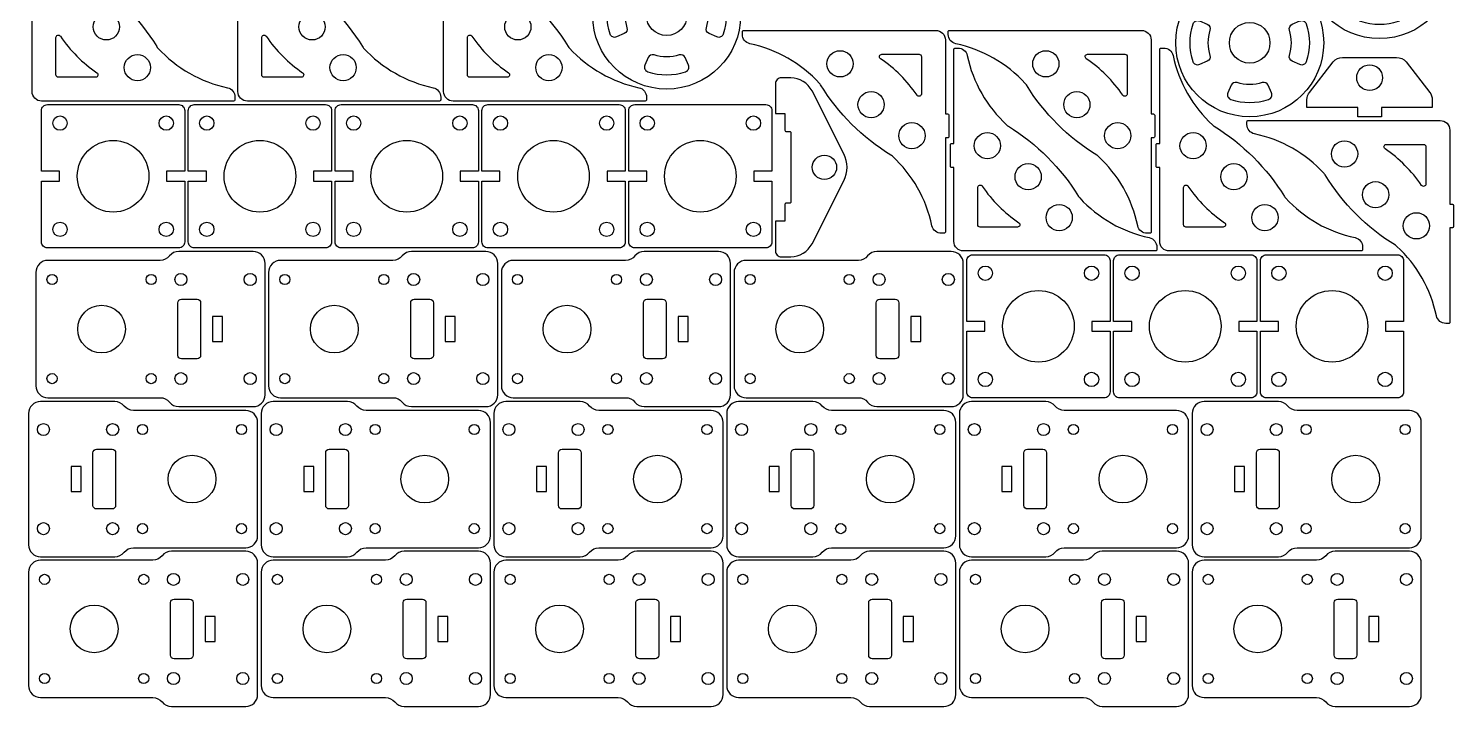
# Model space of a CAD drawing. Extents: x 6326 to 7521, y 12198 to 13815.
# Drawn here: x 6326 to 7520, y 12198 to 12766 of the extents above; entities that cross this region are included whole.
import ezdxf

# ---------------------------------------------------------------- set-up
doc = ezdxf.new("R2010")
doc.units = 0

# ---------------------------------------------------------------- blocks, each defined once
blk = doc.blocks.new('Part', base_point=(-137, -65))
at = {"layer": '1'}
for points in [[(55, 47.5, 0.414214), (45, 57.5), (-49.1, 57.5, -0.227735), (-56.9, 61.2, 0.227735), (-64.7, 65), (-127, 65, 0.414214), (-137, 55), (-137, -55, 0.414214), (-127, -65), (-64.7, -65, 0.227735), (-56.9, -61.3, -0.227735), (-49.1, -57.5), (45, -57.5, 0.414214), (55, -47.5)], [(-64, 22), (-64, -22, -0.414214), (-67, -25), (-80, -25, -0.414214), (-83, -22), (-83, 22, -0.414214), (-80, 25), (-67, 25, -0.414214)]]:
    blk.add_lwpolyline(points, format="xyb", close=True, dxfattribs=at)
blk.add_lwpolyline([(-93, 10.5), (-101.4, 10.5), (-101.4, -10.5), (-93, -10.5)], close=True, dxfattribs=at)
for centre, radius in [((-124.5, 41.5), 5.05), ((-66.5, 41.5), 5.05), ((-41.5, 41.5), 4.25), ((41.5, 41.5), 4.25), ((0, 0), 20), ((-124.5, -41.5), 5.05), ((-66.5, -41.5), 5.05), ((-41.5, -41.5), 4.25), ((41.5, -41.5), 4.25)]:
    blk.add_circle(centre, radius, dxfattribs=at)
blk = doc.blocks.new('Part756909301', base_point=(-137, -65))
at = {"layer": '1'}
for points in [[(55, 47.5, 0.414214), (45, 57.5), (-49.1, 57.5, -0.227735), (-56.9, 61.2, 0.227735), (-64.7, 65), (-127, 65, 0.414214), (-137, 55), (-137, -55, 0.414214), (-127, -65), (-64.7, -65, 0.227735), (-56.9, -61.3, -0.227735), (-49.1, -57.5), (45, -57.5, 0.414214), (55, -47.5)], [(-64, 22), (-64, -22, -0.414214), (-67, -25), (-80, -25, -0.414214), (-83, -22), (-83, 22, -0.414214), (-80, 25), (-67, 25, -0.414214)]]:
    blk.add_lwpolyline(points, format="xyb", close=True, dxfattribs=at)
blk.add_lwpolyline([(-93, 10.5), (-101.4, 10.5), (-101.4, -10.5), (-93, -10.5)], close=True, dxfattribs=at)
for centre, radius in [((-124.5, 41.5), 5.05), ((-66.5, 41.5), 5.05), ((-41.5, 41.5), 4.25), ((41.5, 41.5), 4.25), ((0, 0), 20), ((-124.5, -41.5), 5.05), ((-66.5, -41.5), 5.05), ((-41.5, -41.5), 4.25), ((41.5, -41.5), 4.25)]:
    blk.add_circle(centre, radius, dxfattribs=at)
blk = doc.blocks.new('Part1842228939', base_point=(-137, -65))
at = {"layer": '1'}
for points in [[(55, 47.5, 0.414214), (45, 57.5), (-49.1, 57.5, -0.227735), (-56.9, 61.2, 0.227735), (-64.7, 65), (-127, 65, 0.414214), (-137, 55), (-137, -55, 0.414214), (-127, -65), (-64.7, -65, 0.227735), (-56.9, -61.3, -0.227735), (-49.1, -57.5), (45, -57.5, 0.414214), (55, -47.5)], [(-64, 22), (-64, -22, -0.414214), (-67, -25), (-80, -25, -0.414214), (-83, -22), (-83, 22, -0.414214), (-80, 25), (-67, 25, -0.414214)]]:
    blk.add_lwpolyline(points, format="xyb", close=True, dxfattribs=at)
blk.add_lwpolyline([(-93, 10.5), (-101.4, 10.5), (-101.4, -10.5), (-93, -10.5)], close=True, dxfattribs=at)
for centre, radius in [((-124.5, 41.5), 5.05), ((-66.5, 41.5), 5.05), ((-41.5, 41.5), 4.25), ((41.5, 41.5), 4.25), ((0, 0), 20), ((-124.5, -41.5), 5.05), ((-66.5, -41.5), 5.05), ((-41.5, -41.5), 4.25), ((41.5, -41.5), 4.25)]:
    blk.add_circle(centre, radius, dxfattribs=at)
blk = doc.blocks.new('Part1267210747', base_point=(-137, -65))
at = {"layer": '1'}
for points in [[(55, 47.5, 0.414214), (45, 57.5), (-49.1, 57.5, -0.227735), (-56.9, 61.2, 0.227735), (-64.7, 65), (-127, 65, 0.414214), (-137, 55), (-137, -55, 0.414214), (-127, -65), (-64.7, -65, 0.227735), (-56.9, -61.3, -0.227735), (-49.1, -57.5), (45, -57.5, 0.414214), (55, -47.5)], [(-64, 22), (-64, -22, -0.414214), (-67, -25), (-80, -25, -0.414214), (-83, -22), (-83, 22, -0.414214), (-80, 25), (-67, 25, -0.414214)]]:
    blk.add_lwpolyline(points, format="xyb", close=True, dxfattribs=at)
blk.add_lwpolyline([(-93, 10.5), (-101.4, 10.5), (-101.4, -10.5), (-93, -10.5)], close=True, dxfattribs=at)
for centre, radius in [((-124.5, 41.5), 5.05), ((-66.5, 41.5), 5.05), ((-41.5, 41.5), 4.25), ((41.5, 41.5), 4.25), ((0, 0), 20), ((-124.5, -41.5), 5.05), ((-66.5, -41.5), 5.05), ((-41.5, -41.5), 4.25), ((41.5, -41.5), 4.25)]:
    blk.add_circle(centre, radius, dxfattribs=at)
blk = doc.blocks.new('Part1525855214', base_point=(-137, -65))
at = {"layer": '1'}
for points in [[(55, 47.5, 0.414214), (45, 57.5), (-49.1, 57.5, -0.227735), (-56.9, 61.2, 0.227735), (-64.7, 65), (-127, 65, 0.414214), (-137, 55), (-137, -55, 0.414214), (-127, -65), (-64.7, -65, 0.227735), (-56.9, -61.3, -0.227735), (-49.1, -57.5), (45, -57.5, 0.414214), (55, -47.5)], [(-64, 22), (-64, -22, -0.414214), (-67, -25), (-80, -25, -0.414214), (-83, -22), (-83, 22, -0.414214), (-80, 25), (-67, 25, -0.414214)]]:
    blk.add_lwpolyline(points, format="xyb", close=True, dxfattribs=at)
blk.add_lwpolyline([(-93, 10.5), (-101.4, 10.5), (-101.4, -10.5), (-93, -10.5)], close=True, dxfattribs=at)
for centre, radius in [((-124.5, 41.5), 5.05), ((-66.5, 41.5), 5.05), ((-41.5, 41.5), 4.25), ((41.5, 41.5), 4.25), ((0, 0), 20), ((-124.5, -41.5), 5.05), ((-66.5, -41.5), 5.05), ((-41.5, -41.5), 4.25), ((41.5, -41.5), 4.25)]:
    blk.add_circle(centre, radius, dxfattribs=at)
blk = doc.blocks.new('Part50118571', base_point=(-137, -65))
at = {"layer": '1'}
for points in [[(55, 47.5, 0.414214), (45, 57.5), (-49.1, 57.5, -0.227735), (-56.9, 61.2, 0.227735), (-64.7, 65), (-127, 65, 0.414214), (-137, 55), (-137, -55, 0.414214), (-127, -65), (-64.7, -65, 0.227735), (-56.9, -61.3, -0.227735), (-49.1, -57.5), (45, -57.5, 0.414214), (55, -47.5)], [(-64, 22), (-64, -22, -0.414214), (-67, -25), (-80, -25, -0.414214), (-83, -22), (-83, 22, -0.414214), (-80, 25), (-67, 25, -0.414214)]]:
    blk.add_lwpolyline(points, format="xyb", close=True, dxfattribs=at)
blk.add_lwpolyline([(-93, 10.5), (-101.4, 10.5), (-101.4, -10.5), (-93, -10.5)], close=True, dxfattribs=at)
for centre, radius in [((-124.5, 41.5), 5.05), ((-66.5, 41.5), 5.05), ((-41.5, 41.5), 4.25), ((41.5, 41.5), 4.25), ((0, 0), 20), ((-124.5, -41.5), 5.05), ((-66.5, -41.5), 5.05), ((-41.5, -41.5), 4.25), ((41.5, -41.5), 4.25)]:
    blk.add_circle(centre, radius, dxfattribs=at)
blk = doc.blocks.new('Part401081384', base_point=(-137, -65))
at = {"layer": '1'}
for points in [[(55, 47.5, 0.414214), (45, 57.5), (-49.1, 57.5, -0.227735), (-56.9, 61.2, 0.227735), (-64.7, 65), (-127, 65, 0.414214), (-137, 55), (-137, -55, 0.414214), (-127, -65), (-64.7, -65, 0.227735), (-56.9, -61.3, -0.227735), (-49.1, -57.5), (45, -57.5, 0.414214), (55, -47.5)], [(-64, 22), (-64, -22, -0.414214), (-67, -25), (-80, -25, -0.414214), (-83, -22), (-83, 22, -0.414214), (-80, 25), (-67, 25, -0.414214)]]:
    blk.add_lwpolyline(points, format="xyb", close=True, dxfattribs=at)
blk.add_lwpolyline([(-93, 10.5), (-101.4, 10.5), (-101.4, -10.5), (-93, -10.5)], close=True, dxfattribs=at)
for centre, radius in [((-124.5, 41.5), 5.05), ((-66.5, 41.5), 5.05), ((-41.5, 41.5), 4.25), ((41.5, 41.5), 4.25), ((0, 0), 20), ((-124.5, -41.5), 5.05), ((-66.5, -41.5), 5.05), ((-41.5, -41.5), 4.25), ((41.5, -41.5), 4.25)]:
    blk.add_circle(centre, radius, dxfattribs=at)
blk = doc.blocks.new('Part400397319', base_point=(-137, -65))
at = {"layer": '1'}
for points in [[(55, 47.5, 0.414214), (45, 57.5), (-49.1, 57.5, -0.227735), (-56.9, 61.2, 0.227735), (-64.7, 65), (-127, 65, 0.414214), (-137, 55), (-137, -55, 0.414214), (-127, -65), (-64.7, -65, 0.227735), (-56.9, -61.3, -0.227735), (-49.1, -57.5), (45, -57.5, 0.414214), (55, -47.5)], [(-64, 22), (-64, -22, -0.414214), (-67, -25), (-80, -25, -0.414214), (-83, -22), (-83, 22, -0.414214), (-80, 25), (-67, 25, -0.414214)]]:
    blk.add_lwpolyline(points, format="xyb", close=True, dxfattribs=at)
blk.add_lwpolyline([(-93, 10.5), (-101.4, 10.5), (-101.4, -10.5), (-93, -10.5)], close=True, dxfattribs=at)
for centre, radius in [((-124.5, 41.5), 5.05), ((-66.5, 41.5), 5.05), ((-41.5, 41.5), 4.25), ((41.5, 41.5), 4.25), ((0, 0), 20), ((-124.5, -41.5), 5.05), ((-66.5, -41.5), 5.05), ((-41.5, -41.5), 4.25), ((41.5, -41.5), 4.25)]:
    blk.add_circle(centre, radius, dxfattribs=at)
blk = doc.blocks.new('Part258274817', base_point=(-137, -65))
at = {"layer": '1'}
for points in [[(55, 47.5, 0.414214), (45, 57.5), (-49.1, 57.5, -0.227735), (-56.9, 61.2, 0.227735), (-64.7, 65), (-127, 65, 0.414214), (-137, 55), (-137, -55, 0.414214), (-127, -65), (-64.7, -65, 0.227735), (-56.9, -61.3, -0.227735), (-49.1, -57.5), (45, -57.5, 0.414214), (55, -47.5)], [(-64, 22), (-64, -22, -0.414214), (-67, -25), (-80, -25, -0.414214), (-83, -22), (-83, 22, -0.414214), (-80, 25), (-67, 25, -0.414214)]]:
    blk.add_lwpolyline(points, format="xyb", close=True, dxfattribs=at)
blk.add_lwpolyline([(-93, 10.5), (-101.4, 10.5), (-101.4, -10.5), (-93, -10.5)], close=True, dxfattribs=at)
for centre, radius in [((-124.5, 41.5), 5.05), ((-66.5, 41.5), 5.05), ((-41.5, 41.5), 4.25), ((41.5, 41.5), 4.25), ((0, 0), 20), ((-124.5, -41.5), 5.05), ((-66.5, -41.5), 5.05), ((-41.5, -41.5), 4.25), ((41.5, -41.5), 4.25)]:
    blk.add_circle(centre, radius, dxfattribs=at)
blk = doc.blocks.new('Part1486399180', base_point=(-137, -65))
at = {"layer": '1'}
for points in [[(55, 47.5, 0.414214), (45, 57.5), (-49.1, 57.5, -0.227735), (-56.9, 61.2, 0.227735), (-64.7, 65), (-127, 65, 0.414214), (-137, 55), (-137, -55, 0.414214), (-127, -65), (-64.7, -65, 0.227735), (-56.9, -61.3, -0.227735), (-49.1, -57.5), (45, -57.5, 0.414214), (55, -47.5)], [(-64, 22), (-64, -22, -0.414214), (-67, -25), (-80, -25, -0.414214), (-83, -22), (-83, 22, -0.414214), (-80, 25), (-67, 25, -0.414214)]]:
    blk.add_lwpolyline(points, format="xyb", close=True, dxfattribs=at)
blk.add_lwpolyline([(-93, 10.5), (-101.4, 10.5), (-101.4, -10.5), (-93, -10.5)], close=True, dxfattribs=at)
for centre, radius in [((-124.5, 41.5), 5.05), ((-66.5, 41.5), 5.05), ((-41.5, 41.5), 4.25), ((41.5, 41.5), 4.25), ((0, 0), 20), ((-124.5, -41.5), 5.05), ((-66.5, -41.5), 5.05), ((-41.5, -41.5), 4.25), ((41.5, -41.5), 4.25)]:
    blk.add_circle(centre, radius, dxfattribs=at)
blk = doc.blocks.new('Part1901020609', base_point=(-137, -65))
at = {"layer": '1'}
for points in [[(55, 47.5, 0.414214), (45, 57.5), (-49.1, 57.5, -0.227735), (-56.9, 61.2, 0.227735), (-64.7, 65), (-127, 65, 0.414214), (-137, 55), (-137, -55, 0.414214), (-127, -65), (-64.7, -65, 0.227735), (-56.9, -61.3, -0.227735), (-49.1, -57.5), (45, -57.5, 0.414214), (55, -47.5)], [(-64, 22), (-64, -22, -0.414214), (-67, -25), (-80, -25, -0.414214), (-83, -22), (-83, 22, -0.414214), (-80, 25), (-67, 25, -0.414214)]]:
    blk.add_lwpolyline(points, format="xyb", close=True, dxfattribs=at)
blk.add_lwpolyline([(-93, 10.5), (-101.4, 10.5), (-101.4, -10.5), (-93, -10.5)], close=True, dxfattribs=at)
for centre, radius in [((-124.5, 41.5), 5.05), ((-66.5, 41.5), 5.05), ((-41.5, 41.5), 4.25), ((41.5, 41.5), 4.25), ((0, 0), 20), ((-124.5, -41.5), 5.05), ((-66.5, -41.5), 5.05), ((-41.5, -41.5), 4.25), ((41.5, -41.5), 4.25)]:
    blk.add_circle(centre, radius, dxfattribs=at)
blk = doc.blocks.new('Part991964249', base_point=(-137, -65))
at = {"layer": '1'}
for points in [[(55, 47.5, 0.414214), (45, 57.5), (-49.1, 57.5, -0.227735), (-56.9, 61.2, 0.227735), (-64.7, 65), (-127, 65, 0.414214), (-137, 55), (-137, -55, 0.414214), (-127, -65), (-64.7, -65, 0.227735), (-56.9, -61.3, -0.227735), (-49.1, -57.5), (45, -57.5, 0.414214), (55, -47.5)], [(-64, 22), (-64, -22, -0.414214), (-67, -25), (-80, -25, -0.414214), (-83, -22), (-83, 22, -0.414214), (-80, 25), (-67, 25, -0.414214)]]:
    blk.add_lwpolyline(points, format="xyb", close=True, dxfattribs=at)
blk.add_lwpolyline([(-93, 10.5), (-101.4, 10.5), (-101.4, -10.5), (-93, -10.5)], close=True, dxfattribs=at)
for centre, radius in [((-124.5, 41.5), 5.05), ((-66.5, 41.5), 5.05), ((-41.5, 41.5), 4.25), ((41.5, 41.5), 4.25), ((0, 0), 20), ((-124.5, -41.5), 5.05), ((-66.5, -41.5), 5.05), ((-41.5, -41.5), 4.25), ((41.5, -41.5), 4.25)]:
    blk.add_circle(centre, radius, dxfattribs=at)
blk = doc.blocks.new('Part2129721034', base_point=(-137, -65))
at = {"layer": '1'}
for points in [[(55, 47.5, 0.414214), (45, 57.5), (-49.1, 57.5, -0.227735), (-56.9, 61.2, 0.227735), (-64.7, 65), (-127, 65, 0.414214), (-137, 55), (-137, -55, 0.414214), (-127, -65), (-64.7, -65, 0.227735), (-56.9, -61.3, -0.227735), (-49.1, -57.5), (45, -57.5, 0.414214), (55, -47.5)], [(-64, 22), (-64, -22, -0.414214), (-67, -25), (-80, -25, -0.414214), (-83, -22), (-83, 22, -0.414214), (-80, 25), (-67, 25, -0.414214)]]:
    blk.add_lwpolyline(points, format="xyb", close=True, dxfattribs=at)
blk.add_lwpolyline([(-93, 10.5), (-101.4, 10.5), (-101.4, -10.5), (-93, -10.5)], close=True, dxfattribs=at)
for centre, radius in [((-124.5, 41.5), 5.05), ((-66.5, 41.5), 5.05), ((-41.5, 41.5), 4.25), ((41.5, 41.5), 4.25), ((0, 0), 20), ((-124.5, -41.5), 5.05), ((-66.5, -41.5), 5.05), ((-41.5, -41.5), 4.25), ((41.5, -41.5), 4.25)]:
    blk.add_circle(centre, radius, dxfattribs=at)
blk = doc.blocks.new('Part1213038070', base_point=(-137, -65))
at = {"layer": '1'}
for points in [[(55, 47.5, 0.414214), (45, 57.5), (-49.1, 57.5, -0.227735), (-56.9, 61.2, 0.227735), (-64.7, 65), (-127, 65, 0.414214), (-137, 55), (-137, -55, 0.414214), (-127, -65), (-64.7, -65, 0.227735), (-56.9, -61.3, -0.227735), (-49.1, -57.5), (45, -57.5, 0.414214), (55, -47.5)], [(-64, 22), (-64, -22, -0.414214), (-67, -25), (-80, -25, -0.414214), (-83, -22), (-83, 22, -0.414214), (-80, 25), (-67, 25, -0.414214)]]:
    blk.add_lwpolyline(points, format="xyb", close=True, dxfattribs=at)
blk.add_lwpolyline([(-93, 10.5), (-101.4, 10.5), (-101.4, -10.5), (-93, -10.5)], close=True, dxfattribs=at)
for centre, radius in [((-124.5, 41.5), 5.05), ((-66.5, 41.5), 5.05), ((-41.5, 41.5), 4.25), ((41.5, 41.5), 4.25), ((0, 0), 20), ((-124.5, -41.5), 5.05), ((-66.5, -41.5), 5.05), ((-41.5, -41.5), 4.25), ((41.5, -41.5), 4.25)]:
    blk.add_circle(centre, radius, dxfattribs=at)
blk = doc.blocks.new('Part171119573', base_point=(-137, -65))
at = {"layer": '1'}
for points in [[(55, 47.5, 0.414214), (45, 57.5), (-49.1, 57.5, -0.227735), (-56.9, 61.2, 0.227735), (-64.7, 65), (-127, 65, 0.414214), (-137, 55), (-137, -55, 0.414214), (-127, -65), (-64.7, -65, 0.227735), (-56.9, -61.3, -0.227735), (-49.1, -57.5), (45, -57.5, 0.414214), (55, -47.5)], [(-64, 22), (-64, -22, -0.414214), (-67, -25), (-80, -25, -0.414214), (-83, -22), (-83, 22, -0.414214), (-80, 25), (-67, 25, -0.414214)]]:
    blk.add_lwpolyline(points, format="xyb", close=True, dxfattribs=at)
blk.add_lwpolyline([(-93, 10.5), (-101.4, 10.5), (-101.4, -10.5), (-93, -10.5)], close=True, dxfattribs=at)
for centre, radius in [((-124.5, 41.5), 5.05), ((-66.5, 41.5), 5.05), ((-41.5, 41.5), 4.25), ((41.5, 41.5), 4.25), ((0, 0), 20), ((-124.5, -41.5), 5.05), ((-66.5, -41.5), 5.05), ((-41.5, -41.5), 4.25), ((41.5, -41.5), 4.25)]:
    blk.add_circle(centre, radius, dxfattribs=at)
blk = doc.blocks.new('Part1474935597', base_point=(-137, -65))
at = {"layer": '1'}
for points in [[(55, 47.5, 0.414214), (45, 57.5), (-49.1, 57.5, -0.227735), (-56.9, 61.2, 0.227735), (-64.7, 65), (-127, 65, 0.414214), (-137, 55), (-137, -55, 0.414214), (-127, -65), (-64.7, -65, 0.227735), (-56.9, -61.3, -0.227735), (-49.1, -57.5), (45, -57.5, 0.414214), (55, -47.5)], [(-64, 22), (-64, -22, -0.414214), (-67, -25), (-80, -25, -0.414214), (-83, -22), (-83, 22, -0.414214), (-80, 25), (-67, 25, -0.414214)]]:
    blk.add_lwpolyline(points, format="xyb", close=True, dxfattribs=at)
blk.add_lwpolyline([(-93, 10.5), (-101.4, 10.5), (-101.4, -10.5), (-93, -10.5)], close=True, dxfattribs=at)
for centre, radius in [((-124.5, 41.5), 5.05), ((-66.5, 41.5), 5.05), ((-41.5, 41.5), 4.25), ((41.5, 41.5), 4.25), ((0, 0), 20), ((-124.5, -41.5), 5.05), ((-66.5, -41.5), 5.05), ((-41.5, -41.5), 4.25), ((41.5, -41.5), 4.25)]:
    blk.add_circle(centre, radius, dxfattribs=at)
blk = doc.blocks.new('Part159949288', base_point=(-60, -60))
at = {"layer": '1'}
blk.add_lwpolyline([(60, 55), (60, 4.15), (44.85, 4.15), (44.85, -4.15), (60, -4.15), (60, -55, -0.4142136), (55, -60), (-55, -60, -0.4142136), (-60, -55), (-60, -4.15), (-44.85, -4.15), (-44.85, 4.15), (-60, 4.15), (-60, 55, -0.4142136), (-55, 60), (55, 60, -0.4142136)], format="xyb", close=True, dxfattribs=at)
for centre, radius in [((-44.5, 44.5), 6), ((44.5, 44.5), 6), ((0, 0), 30), ((-44.5, -44.5), 6), ((44.5, -44.5), 6)]:
    blk.add_circle(centre, radius, dxfattribs=at)
blk = doc.blocks.new('Part2054114700', base_point=(-60, -60))
at = {"layer": '1'}
blk.add_lwpolyline([(60, 55), (60, 4.15), (44.85, 4.15), (44.85, -4.15), (60, -4.15), (60, -55, -0.4142136), (55, -60), (-55, -60, -0.4142136), (-60, -55), (-60, -4.15), (-44.85, -4.15), (-44.85, 4.15), (-60, 4.15), (-60, 55, -0.4142136), (-55, 60), (55, 60, -0.4142136)], format="xyb", close=True, dxfattribs=at)
for centre, radius in [((-44.5, 44.5), 6), ((44.5, 44.5), 6), ((0, 0), 30), ((-44.5, -44.5), 6), ((44.5, -44.5), 6)]:
    blk.add_circle(centre, radius, dxfattribs=at)
blk = doc.blocks.new('Part546666947', base_point=(-60, -60))
at = {"layer": '1'}
blk.add_lwpolyline([(60, 55), (60, 4.15), (44.85, 4.15), (44.85, -4.15), (60, -4.15), (60, -55, -0.4142136), (55, -60), (-55, -60, -0.4142136), (-60, -55), (-60, -4.15), (-44.85, -4.15), (-44.85, 4.15), (-60, 4.15), (-60, 55, -0.4142136), (-55, 60), (55, 60, -0.4142136)], format="xyb", close=True, dxfattribs=at)
for centre, radius in [((-44.5, 44.5), 6), ((44.5, 44.5), 6), ((0, 0), 30), ((-44.5, -44.5), 6), ((44.5, -44.5), 6)]:
    blk.add_circle(centre, radius, dxfattribs=at)
blk = doc.blocks.new('Part1124049284', base_point=(0, -170))
at = {"layer": '1'}
for points in [[(170, -1), (170, -3.3, -0.354321), (163.7, -11.2, 0.156244), (105.4, -44.4, 0.047519), (104.5, -45.6, -0.117141), (45.6, -104.5, 0.047519), (44.4, -105.4, 0.156244), (11.2, -163.7, -0.354321), (3.3, -170), (1, -170, -0.414214), (0, -169), (0, -8, -0.414214), (8, 0), (70, 0), (70, 2, -0.414214), (71, 3), (89, 3, -0.414214), (90, 2), (90, 0), (169, 0, -0.414214)], [(54.3, -23.7, 0.093715), (23.7, -54.3, -0.737989), (20, -53.2), (20, -22, -0.414214), (22, -20), (53.2, -20, -0.737989)]]:
    blk.add_lwpolyline(points, format="xyb", close=True, dxfattribs=at)
for centre in [(88.2, -28), (62.2, -62.2), (28, -88.2)]:
    blk.add_circle(centre, 11, dxfattribs=at)
blk = doc.blocks.new('Part1571868671', base_point=(0, -170))
at = {"layer": '1'}
for points in [[(170, -1), (170, -3.3, -0.354321), (163.7, -11.2, 0.156244), (105.4, -44.4, 0.047519), (104.5, -45.6, -0.117141), (45.6, -104.5, 0.047519), (44.4, -105.4, 0.156244), (11.2, -163.7, -0.354321), (3.3, -170), (1, -170, -0.414214), (0, -169), (0, -8, -0.414214), (8, 0), (70, 0), (70, 2, -0.414214), (71, 3), (89, 3, -0.414214), (90, 2), (90, 0), (169, 0, -0.414214)], [(54.3, -23.7, 0.093715), (23.7, -54.3, -0.737989), (20, -53.2), (20, -22, -0.414214), (22, -20), (53.2, -20, -0.737989)]]:
    blk.add_lwpolyline(points, format="xyb", close=True, dxfattribs=at)
for centre in [(88.2, -28), (62.2, -62.2), (28, -88.2)]:
    blk.add_circle(centre, 11, dxfattribs=at)
blk = doc.blocks.new('Part1523094018', base_point=(0, -170))
at = {"layer": '1'}
for points in [[(170, -1), (170, -3.3, -0.354321), (163.7, -11.2, 0.156244), (105.4, -44.4, 0.047519), (104.5, -45.6, -0.117141), (45.6, -104.5, 0.047519), (44.4, -105.4, 0.156244), (11.2, -163.7, -0.354321), (3.3, -170), (1, -170, -0.414214), (0, -169), (0, -8, -0.414214), (8, 0), (70, 0), (70, 2, -0.414214), (71, 3), (89, 3, -0.414214), (90, 2), (90, 0), (169, 0, -0.414214)], [(54.3, -23.7, 0.093715), (23.7, -54.3, -0.737989), (20, -53.2), (20, -22, -0.414214), (22, -20), (53.2, -20, -0.737989)]]:
    blk.add_lwpolyline(points, format="xyb", close=True, dxfattribs=at)
for centre in [(88.2, -28), (62.2, -62.2), (28, -88.2)]:
    blk.add_circle(centre, 11, dxfattribs=at)
blk = doc.blocks.new('Part1382988696', base_point=(0, -170))
at = {"layer": '1'}
for points in [[(170, -1), (170, -3.3, -0.354321), (163.7, -11.2, 0.156244), (105.4, -44.4, 0.047519), (104.5, -45.6, -0.117141), (45.6, -104.5, 0.047519), (44.4, -105.4, 0.156244), (11.2, -163.7, -0.354321), (3.3, -170), (1, -170, -0.414214), (0, -169), (0, -8, -0.414214), (8, 0), (70, 0), (70, 2, -0.414214), (71, 3), (89, 3, -0.414214), (90, 2), (90, 0), (169, 0, -0.414214)], [(54.3, -23.7, 0.093715), (23.7, -54.3, -0.737989), (20, -53.2), (20, -22, -0.414214), (22, -20), (53.2, -20, -0.737989)]]:
    blk.add_lwpolyline(points, format="xyb", close=True, dxfattribs=at)
for centre in [(88.2, -28), (62.2, -62.2), (28, -88.2)]:
    blk.add_circle(centre, 11, dxfattribs=at)
blk = doc.blocks.new('Part2142507007', base_point=(0, -170))
at = {"layer": '1'}
for points in [[(170, -1), (170, -3.3, -0.354321), (163.7, -11.2, 0.156244), (105.4, -44.4, 0.047519), (104.5, -45.6, -0.117141), (45.6, -104.5, 0.047519), (44.4, -105.4, 0.156244), (11.2, -163.7, -0.354321), (3.3, -170), (1, -170, -0.414214), (0, -169), (0, -8, -0.414214), (8, 0), (70, 0), (70, 2, -0.414214), (71, 3), (89, 3, -0.414214), (90, 2), (90, 0), (169, 0, -0.414214)], [(54.3, -23.7, 0.093715), (23.7, -54.3, -0.737989), (20, -53.2), (20, -22, -0.414214), (22, -20), (53.2, -20, -0.737989)]]:
    blk.add_lwpolyline(points, format="xyb", close=True, dxfattribs=at)
for centre in [(88.2, -28), (62.2, -62.2), (28, -88.2)]:
    blk.add_circle(centre, 11, dxfattribs=at)
blk = doc.blocks.new('Part2045810816', base_point=(-75, 0))
at = {"layer": '1'}
blk.add_lwpolyline([(75, 12.7, 0.282556), (64, 30.6), (11.3, 57.3, 0.239048), (-11.3, 57.3), (-64, 30.6, 0.282556), (-75, 12.7), (-75, 5, 0.414214), (-70, 0), (-45, 0), (-45, 7.9), (-31, 7.9, 0.414214), (-30, 8.9), (-30, 11.9, -0.414214), (-29, 12.9), (29, 12.9, -0.414214), (30, 11.9), (30, 8.9, 0.414214), (31, 7.9), (45, 7.9), (45, 0), (70, 0, 0.414214), (75, 5)], format="xyb", close=True, dxfattribs=at)
blk.add_circle((0, 41), 10.2, dxfattribs=at)
blk = doc.blocks.new('Part286706458', base_point=(-60, -60))
at = {"layer": '1'}
blk.add_lwpolyline([(60, 55), (60, 4.15), (44.85, 4.15), (44.85, -4.15), (60, -4.15), (60, -55, -0.4142136), (55, -60), (-55, -60, -0.4142136), (-60, -55), (-60, -4.15), (-44.85, -4.15), (-44.85, 4.15), (-60, 4.15), (-60, 55, -0.4142136), (-55, 60), (55, 60, -0.4142136)], format="xyb", close=True, dxfattribs=at)
for centre, radius in [((-44.5, 44.5), 6), ((44.5, 44.5), 6), ((0, 0), 30), ((-44.5, -44.5), 6), ((44.5, -44.5), 6)]:
    blk.add_circle(centre, radius, dxfattribs=at)
blk = doc.blocks.new('Part1536144337', base_point=(-60, -60))
at = {"layer": '1'}
blk.add_lwpolyline([(60, 55), (60, 4.15), (44.85, 4.15), (44.85, -4.15), (60, -4.15), (60, -55, -0.4142136), (55, -60), (-55, -60, -0.4142136), (-60, -55), (-60, -4.15), (-44.85, -4.15), (-44.85, 4.15), (-60, 4.15), (-60, 55, -0.4142136), (-55, 60), (55, 60, -0.4142136)], format="xyb", close=True, dxfattribs=at)
for centre, radius in [((-44.5, 44.5), 6), ((44.5, 44.5), 6), ((0, 0), 30), ((-44.5, -44.5), 6), ((44.5, -44.5), 6)]:
    blk.add_circle(centre, radius, dxfattribs=at)
blk = doc.blocks.new('Part859503299', base_point=(-60, -60))
at = {"layer": '1'}
blk.add_lwpolyline([(60, 55), (60, 4.15), (44.85, 4.15), (44.85, -4.15), (60, -4.15), (60, -55, -0.4142136), (55, -60), (-55, -60, -0.4142136), (-60, -55), (-60, -4.15), (-44.85, -4.15), (-44.85, 4.15), (-60, 4.15), (-60, 55, -0.4142136), (-55, 60), (55, 60, -0.4142136)], format="xyb", close=True, dxfattribs=at)
for centre, radius in [((-44.5, 44.5), 6), ((44.5, 44.5), 6), ((0, 0), 30), ((-44.5, -44.5), 6), ((44.5, -44.5), 6)]:
    blk.add_circle(centre, radius, dxfattribs=at)
blk = doc.blocks.new('Part1744291366', base_point=(-60, -60))
at = {"layer": '1'}
blk.add_lwpolyline([(60, 55), (60, 4.15), (44.85, 4.15), (44.85, -4.15), (60, -4.15), (60, -55, -0.4142136), (55, -60), (-55, -60, -0.4142136), (-60, -55), (-60, -4.15), (-44.85, -4.15), (-44.85, 4.15), (-60, 4.15), (-60, 55, -0.4142136), (-55, 60), (55, 60, -0.4142136)], format="xyb", close=True, dxfattribs=at)
for centre, radius in [((-44.5, 44.5), 6), ((44.5, 44.5), 6), ((0, 0), 30), ((-44.5, -44.5), 6), ((44.5, -44.5), 6)]:
    blk.add_circle(centre, radius, dxfattribs=at)
blk = doc.blocks.new('Part601125076', base_point=(-60, -60))
at = {"layer": '1'}
blk.add_lwpolyline([(60, 55), (60, 4.15), (44.85, 4.15), (44.85, -4.15), (60, -4.15), (60, -55, -0.4142136), (55, -60), (-55, -60, -0.4142136), (-60, -55), (-60, -4.15), (-44.85, -4.15), (-44.85, 4.15), (-60, 4.15), (-60, 55, -0.4142136), (-55, 60), (55, 60, -0.4142136)], format="xyb", close=True, dxfattribs=at)
for centre, radius in [((-44.5, 44.5), 6), ((44.5, 44.5), 6), ((0, 0), 30), ((-44.5, -44.5), 6), ((44.5, -44.5), 6)]:
    blk.add_circle(centre, radius, dxfattribs=at)
blk = doc.blocks.new('Part714622448', base_point=(-52.5, -28.9))
at = {"layer": '1'}
blk.add_lwpolyline([(52.5, -14.4), (52.5, -21), (10, -21), (10, -28.9), (-10, -28.9), (-10, -21), (-52.5, -21), (-52.5, -14.4, -0.167337), (-50.4, -8.3), (-30.5, 17.2, -0.230874), (-22.6, 21), (22.6, 21, -0.230874), (30.5, 17.2), (50.4, -8.3, -0.167337)], format="xyb", close=True, dxfattribs=at)
blk.add_circle((0, 4), 10.8, dxfattribs=at)
blk = doc.blocks.new('Part2084574624', base_point=(-62, -62))
at = {"layer": '1'}
for points in [[(18.3, 42), (15.5, 35.6, -0.384431), (10.6, 33.3, 0.155624), (-10.6, 33.3, -0.384431), (-15.5, 35.6), (-18.3, 42, -0.439951), (-15.9, 47.4, -0.163663), (15.9, 47.4, -0.439951)], [(-33.3, 10.6, 0.155624), (-33.3, -10.6, -0.384431), (-35.6, -15.5), (-42, -18.3, -0.439951), (-47.4, -15.9, -0.163663), (-47.4, 15.9, -0.439951), (-42, 18.3), (-35.6, 15.5, -0.384431)], [(47.4, 15.9, -0.163663), (47.4, -15.9, -0.439951), (42, -18.3), (35.6, -15.5, -0.384431), (33.3, -10.6, 0.155624), (33.3, 10.6, -0.384431), (35.6, 15.5), (42, 18.3, -0.439951)], [(18.3, -42), (15.5, -35.6, 0.384431), (10.6, -33.3, -0.155624), (-10.6, -33.3, 0.384431), (-15.5, -35.6), (-18.3, -42, 0.439951), (-15.9, -47.4, 0.163663), (15.9, -47.4, 0.439951)]]:
    blk.add_lwpolyline(points, format="xyb", close=True, dxfattribs=at)
for radius in [62, 17]:
    blk.add_circle((0, 0), radius, dxfattribs=at)
blk = doc.blocks.new('Part762277925', base_point=(-62, -62))
at = {"layer": '1'}
for points in [[(18.3, 42), (15.5, 35.6, -0.384431), (10.6, 33.3, 0.155624), (-10.6, 33.3, -0.384431), (-15.5, 35.6), (-18.3, 42, -0.439951), (-15.9, 47.4, -0.163663), (15.9, 47.4, -0.439951)], [(-33.3, 10.6, 0.155624), (-33.3, -10.6, -0.384431), (-35.6, -15.5), (-42, -18.3, -0.439951), (-47.4, -15.9, -0.163663), (-47.4, 15.9, -0.439951), (-42, 18.3), (-35.6, 15.5, -0.384431)], [(47.4, 15.9, -0.163663), (47.4, -15.9, -0.439951), (42, -18.3), (35.6, -15.5, -0.384431), (33.3, -10.6, 0.155624), (33.3, 10.6, -0.384431), (35.6, 15.5), (42, 18.3, -0.439951)], [(18.3, -42), (15.5, -35.6, 0.384431), (10.6, -33.3, -0.155624), (-10.6, -33.3, 0.384431), (-15.5, -35.6), (-18.3, -42, 0.439951), (-15.9, -47.4, 0.163663), (15.9, -47.4, 0.439951)]]:
    blk.add_lwpolyline(points, format="xyb", close=True, dxfattribs=at)
for radius in [62, 17]:
    blk.add_circle((0, 0), radius, dxfattribs=at)
blk = doc.blocks.new('Part1183458693', base_point=(0, -170))
at = {"layer": '1'}
for points in [[(170, -1), (170, -3.3, -0.354321), (163.7, -11.2, 0.156244), (105.4, -44.4, 0.047519), (104.5, -45.6, -0.117141), (45.6, -104.5, 0.047519), (44.4, -105.4, 0.156244), (11.2, -163.7, -0.354321), (3.3, -170), (1, -170, -0.414214), (0, -169), (0, -8, -0.414214), (8, 0), (70, 0), (70, 2, -0.414214), (71, 3), (89, 3, -0.414214), (90, 2), (90, 0), (169, 0, -0.414214)], [(54.3, -23.7, 0.093715), (23.7, -54.3, -0.737989), (20, -53.2), (20, -22, -0.414214), (22, -20), (53.2, -20, -0.737989)]]:
    blk.add_lwpolyline(points, format="xyb", close=True, dxfattribs=at)
for centre in [(88.2, -28), (62.2, -62.2), (28, -88.2)]:
    blk.add_circle(centre, 11, dxfattribs=at)
blk = doc.blocks.new('Part1335491661', base_point=(0, -170))
at = {"layer": '1'}
for points in [[(170, -1), (170, -3.3, -0.354321), (163.7, -11.2, 0.156244), (105.4, -44.4, 0.047519), (104.5, -45.6, -0.117141), (45.6, -104.5, 0.047519), (44.4, -105.4, 0.156244), (11.2, -163.7, -0.354321), (3.3, -170), (1, -170, -0.414214), (0, -169), (0, -8, -0.414214), (8, 0), (70, 0), (70, 2, -0.414214), (71, 3), (89, 3, -0.414214), (90, 2), (90, 0), (169, 0, -0.414214)], [(54.3, -23.7, 0.093715), (23.7, -54.3, -0.737989), (20, -53.2), (20, -22, -0.414214), (22, -20), (53.2, -20, -0.737989)]]:
    blk.add_lwpolyline(points, format="xyb", close=True, dxfattribs=at)
for centre in [(88.2, -28), (62.2, -62.2), (28, -88.2)]:
    blk.add_circle(centre, 11, dxfattribs=at)
blk = doc.blocks.new('Part1498179086', base_point=(0, -170))
at = {"layer": '1'}
for points in [[(170, -1), (170, -3.3, -0.354321), (163.7, -11.2, 0.156244), (105.4, -44.4, 0.047519), (104.5, -45.6, -0.117141), (45.6, -104.5, 0.047519), (44.4, -105.4, 0.156244), (11.2, -163.7, -0.354321), (3.3, -170), (1, -170, -0.414214), (0, -169), (0, -8, -0.414214), (8, 0), (70, 0), (70, 2, -0.414214), (71, 3), (89, 3, -0.414214), (90, 2), (90, 0), (169, 0, -0.414214)], [(54.3, -23.7, 0.093715), (23.7, -54.3, -0.737989), (20, -53.2), (20, -22, -0.414214), (22, -20), (53.2, -20, -0.737989)]]:
    blk.add_lwpolyline(points, format="xyb", close=True, dxfattribs=at)
for centre in [(88.2, -28), (62.2, -62.2), (28, -88.2)]:
    blk.add_circle(centre, 11, dxfattribs=at)
blk = doc.blocks.new('Part625143771', base_point=(-62, -62))
at = {"layer": '1'}
for points in [[(18.3, 42), (15.5, 35.6, -0.384431), (10.6, 33.3, 0.155624), (-10.6, 33.3, -0.384431), (-15.5, 35.6), (-18.3, 42, -0.439951), (-15.9, 47.4, -0.163663), (15.9, 47.4, -0.439951)], [(-33.3, 10.6, 0.155624), (-33.3, -10.6, -0.384431), (-35.6, -15.5), (-42, -18.3, -0.439951), (-47.4, -15.9, -0.163663), (-47.4, 15.9, -0.439951), (-42, 18.3), (-35.6, 15.5, -0.384431)], [(47.4, 15.9, -0.163663), (47.4, -15.9, -0.439951), (42, -18.3), (35.6, -15.5, -0.384431), (33.3, -10.6, 0.155624), (33.3, 10.6, -0.384431), (35.6, 15.5), (42, 18.3, -0.439951)], [(18.3, -42), (15.5, -35.6, 0.384431), (10.6, -33.3, -0.155624), (-10.6, -33.3, 0.384431), (-15.5, -35.6), (-18.3, -42, 0.439951), (-15.9, -47.4, 0.163663), (15.9, -47.4, 0.439951)]]:
    blk.add_lwpolyline(points, format="xyb", close=True, dxfattribs=at)
for radius in [62, 17]:
    blk.add_circle((0, 0), radius, dxfattribs=at)

msp = doc.modelspace()

# ---------------------------------------------------------------- block references
at = {"layer": '1'}
for name, p, rotation in [('Part1498179086', (6499, 12704.8), 90.0000001836389), ('Part1335491661', (6671.4, 12704.8), 90.0000001836389), ('Part1183458693', (6843.8, 12704.8), 90.0000001836389), ('Part2142507007', (6924.2, 12764), 269.999999977959), ('Part1523094018', (7096.6, 12764), 269.999999977959), ('Part1382988696', (7271.4, 12579.2), 90.0000001836389), ('Part1571868671', (7443.8, 12579.2), 90.0000001836389), ('Part2045810816', (6951.9, 12724.3), 269.999999977959), ('Part1124049284', (7346.9, 12688.5), 269.999999977959), ('Part2129721034', (6524.2, 12578.8), 180), ('Part1213038070', (6719.2, 12578.8), 180), ('Part171119573', (6914.2, 12578.8), 180), ('Part1474935597', (7109.2, 12578.8), 180), ('Part', (6518, 12327.6), 180), ('Part756909301', (6713, 12327.6), 180), ('Part1842228939', (6908, 12327.6), 180), ('Part1267210747', (7103, 12327.6), 180), ('Part1525855214', (7298, 12327.6), 180), ('Part50118571', (7493, 12327.6), 180)]:
    msp.add_blockref(name, p, dxfattribs=dict(at, rotation=rotation))
for name, p in [('Part625143771', (7396, 12757.1)), ('Part762277925', (6798.7, 12714.8)), ('Part2084574624', (7287.2, 12691.6)), ('Part714622448', (7397.2, 12691.5)), ('Part601125076', (6336.9, 12581.8)), ('Part1744291366', (6459.9, 12581.8)), ('Part859503299', (6582.9, 12581.8)), ('Part1536144337', (6705.9, 12581.8)), ('Part286706458', (6828.9, 12581.8)), ('Part159949288', (7112.2, 12456.1)), ('Part2054114700', (7235.2, 12456.1)), ('Part546666947', (7358.2, 12456.1)), ('Part991964249', (6326, 12323.1)), ('Part1901020609', (6521, 12323.1)), ('Part1486399180', (6716, 12323.1)), ('Part258274817', (6911, 12323.1)), ('Part400397319', (7106, 12323.1)), ('Part401081384', (7301, 12323.1))]:
    msp.add_blockref(name, p, dxfattribs=at)

doc.saveas('drawing.dxf')
